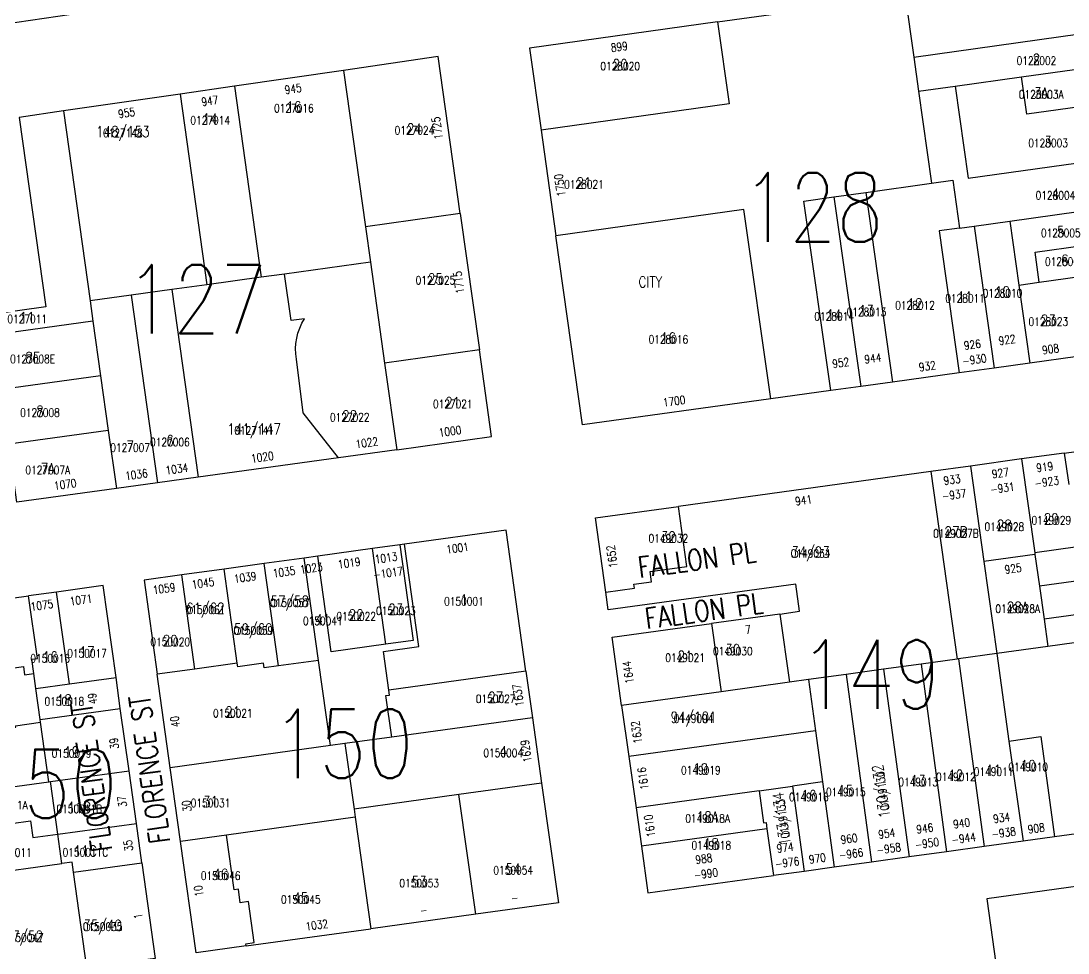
# Model space of a CAD drawing. Header units: feet. Extents: x 6006802 to 6013716, y 2117102 to 2120191.
# Drawn here: x 6008384 to 6009145, y 2118325 to 2119001 of the extents above; entities that cross this region are included whole.
import ezdxf
from ezdxf.enums import TextEntityAlignment as Align

# ---------------------------------------------------------------- set-up
doc = ezdxf.new("R2010")
doc.units = ezdxf.units.FT
doc.header["$LTSCALE"] = 100
doc.header["$MEASUREMENT"] = 0
for name, color, linetype in [('ADDRESS', 1, 'CONTINUOUS'), ('BLKLOT', 2, 'CONTINUOUS'), ('BLOCK_NUMBERS', 3, 'CONTINUOUS'), ('LOT_LINES', 4, 'CONTINUOUS'), ('LOT_NUMBERS', 7, 'CONTINUOUS'), ('ROW', 6, 'CONTINUOUS'), ('ST_NAME_IN_BLK', 7, 'CONTINUOUS'), ('ST_NAME_IN_ST', 6, 'CONTINUOUS')]:
    doc.layers.add(name, color=color, linetype=linetype)
doc.styles.add('ADDTXT', font='ROMANS.shx', dxfattribs={"width": 0.8, "height": 6})
doc.styles.add('BLKLOT', font='ROMANS.shx', dxfattribs={"width": 0.8, "height": 6})
doc.styles.add('BLOCK_NO', font='ROMANS.shx', dxfattribs={"width": 0.8, "height": 50})
doc.styles.add('LOT_NO', font='ROMANS.shx', dxfattribs={"width": 0.8, "height": 8})
doc.styles.add('SI', font='ROMANS.shx', dxfattribs={"width": 0.8, "height": 15})

msp = doc.modelspace()

# ---------------------------------------------------------------- linework, layer by layer
at = {"layer": 'LOT_LINES'}
for points in [[(6009026.23, 2119019.71), (6009032.52, 2118975.15)], [(6008890.05, 2119000.71), (6008898.44, 2118941.3), (6008761.88, 2118922.25)], [(6009032.52, 2118975.15), (6009168.71, 2118994.15)], [(6009032.52, 2118975.15), (6009036.02, 2118950.4)], [(6009110.79, 2118960.83), (6009172.2, 2118969.4)], [(6008618.45, 2118965.55), (6008634.35, 2118852.07)], [(6009062.76, 2118954.13), (6009110.79, 2118960.83)], [(6009176.02, 2118942.3), (6009114.62, 2118933.73), (6009110.79, 2118960.83)], [(6008539.27, 2118954.08), (6008558.71, 2118815.38)], [(6009036.02, 2118950.4), (6009062.76, 2118954.13)], [(6009062.76, 2118954.13), (6009072.19, 2118887.29), (6009181.63, 2118902.56)], [(6008499.68, 2118948.35), (6008519.09, 2118809.91)], [(6009036.02, 2118950.4), (6009045.45, 2118883.56)], [(6008415.07, 2118936.09), (6008434.39, 2118798.21)], [(6008382.9, 2118931.43), (6008402.19, 2118793.77), (6008362.6, 2118788.3)], [(6008997.77, 2118876.91), (6009045.45, 2118883.56)], [(6009045.45, 2118883.56), (6009060.97, 2118885.73), (6009065.86, 2118851.07)], [(6008974.64, 2118873.68), (6008997.77, 2118876.91)], [(6008997.77, 2118876.91), (6009017.19, 2118739.27)], [(6008972.27, 2118733.06), (6008952.85, 2118870.64), (6008974.64, 2118873.68)], [(6008974.64, 2118873.68), (6008994.06, 2118736.07)], [(6009102.34, 2118856.16), (6009186.52, 2118867.9)], [(6008703.2, 2118861.57), (6008634.35, 2118852.07)], [(6008928.68, 2118727.05), (6008909.27, 2118864.56), (6008772.64, 2118845.5)], [(6008634.35, 2118852.07), (6008637.96, 2118826.32)], [(6009065.86, 2118851.07), (6009076.34, 2118852.53)], [(6009076.34, 2118852.53), (6009102.34, 2118856.16)], [(6009076.34, 2118852.53), (6009090.89, 2118749.44)], [(6009102.34, 2118856.16), (6009108.91, 2118809.62)], [(6009065.86, 2118851.07), (6009051, 2118849), (6009065.55, 2118745.94)], [(6009123.76, 2118811.69), (6009120.69, 2118833.48), (6009190.02, 2118843.15)], [(6008637.96, 2118826.32), (6008575.55, 2118817.7)], [(6008637.96, 2118826.32), (6008648.23, 2118753.03)], [(6008558.71, 2118815.38), (6008519.09, 2118809.91)], [(6008575.55, 2118817.7), (6008558.71, 2118815.38)], [(6009123.76, 2118811.69), (6009193.09, 2118821.36)], [(6008493.83, 2118806.42), (6008464.27, 2118802.34)], [(6008519.09, 2118809.91), (6008493.83, 2118806.42)], [(6008493.83, 2118806.42), (6008512.91, 2118670.25)], [(6009108.91, 2118809.62), (6009123.76, 2118811.69)], [(6009108.91, 2118809.62), (6009116.9, 2118753.03)], [(6008464.27, 2118802.34), (6008434.39, 2118798.21)], [(6008464.27, 2118802.34), (6008483.36, 2118666.17)], [(6008434.39, 2118798.21), (6008436.47, 2118783.36)], [(6008436.47, 2118783.36), (6008364.63, 2118773.44)], [(6008436.47, 2118783.36), (6008442.02, 2118743.74)], [(6008717.08, 2118762.54), (6008648.23, 2118753.03)], [(6008648.23, 2118753.03), (6008657.04, 2118690.15)], [(6008442.02, 2118743.74), (6008370.05, 2118733.81)], [(6008442.02, 2118743.74), (6008447.57, 2118704.13)], [(6008447.57, 2118704.13), (6008375.47, 2118694.18)], [(6008447.57, 2118704.13), (6008453.47, 2118662.04)], [(6009141.92, 2118687.69), (6009145.1, 2118664.94)], [(6009073.76, 2118678.28), (6009083.48, 2118608.96)], [(6009110.91, 2118683.41), (6009120.46, 2118615.27)], [(6009045.03, 2118674.31), (6009064.12, 2118538.14)], [(6008808.91, 2118586.7), (6008829.71, 2118589.57), (6008829.3, 2118592.54), (6008842.17, 2118594.32), (6008841.13, 2118601.74), (6008867.88, 2118605.44), (6008861.77, 2118649.01)], [(6008649.14, 2118548.99), (6008639.49, 2118618.32)], [(6008651.28, 2118515.53), (6008647.35, 2118543.75), (6008673.1, 2118547.34), (6008662.77, 2118621.54)], [(6008659.3, 2118621.06), (6008668.96, 2118551.73), (6008649.14, 2118548.99)], [(6009151.46, 2118619.55), (6009120.46, 2118615.27)], [(6008600.3, 2118537.2), (6008589.96, 2118611.48)], [(6008649.14, 2118548.99), (6008609.52, 2118543.52), (6008599.86, 2118612.85)], [(6009120.62, 2118614.09), (6009083.48, 2118608.96)], [(6009083.48, 2118608.96), (6009092.84, 2118542.11)], [(6009120.46, 2118615.27), (6009120.62, 2118614.09)], [(6009120.62, 2118614.09), (6009123.85, 2118591.07)], [(6008541.23, 2118535.1), (6008531.71, 2118603.44)], [(6008571.18, 2118533.18), (6008560.83, 2118607.46)], [(6009222.68, 2118604.72), (6009123.85, 2118591.07)], [(6008510.42, 2118530.85), (6008500.9, 2118599.19)], [(6008419.32, 2118520.18), (6008410.05, 2118586.77)], [(6009123.85, 2118591.07), (6009127.22, 2118567.01)], [(6008393.49, 2118527.65), (6008392.05, 2118538.05), (6008396.06, 2118538.6), (6008389.74, 2118583.96)], [(6009225.95, 2118580.64), (6009127.22, 2118567.01)], [(6008935.33, 2118570.84), (6008942.27, 2118521.32)], [(6008885.8, 2118564), (6008892.74, 2118514.48)], [(6009127.22, 2118567.01), (6009129.99, 2118547.24)], [(6009189.01, 2118555.39), (6009129.99, 2118547.24)], [(6009092.84, 2118542.11), (6009065.18, 2118538.29)], [(6009129.99, 2118547.24), (6009092.84, 2118542.11)], [(6009092.84, 2118542.11), (6009101.74, 2118478.65)], [(6008334.16, 2118525.51), (6008385.98, 2118532.67), (6008386.81, 2118526.72), (6008393.49, 2118527.65)], [(6008541.23, 2118535.1), (6008510.42, 2118530.85)], [(6008571.18, 2118533.18), (6008560.68, 2118531.73), (6008560.2, 2118535.2), (6008541.57, 2118532.63), (6008541.23, 2118535.1)], [(6008600.3, 2118537.2), (6008571.18, 2118533.18)], [(6008608.93, 2118475.3), (6008600.3, 2118537.2)], [(6009037.94, 2118534.53), (6009010.7, 2118530.77)], [(6009064.12, 2118538.14), (6009037.94, 2118534.53)], [(6009037.94, 2118534.53), (6009056.42, 2118398.23)], [(6009065.18, 2118538.29), (6009064.12, 2118538.14)], [(6009065.18, 2118538.29), (6009083.66, 2118401.97)], [(6008395, 2118516.84), (6008393.49, 2118527.65)], [(6008510.42, 2118530.85), (6008483.18, 2118527.09)], [(6008750.92, 2118529.41), (6008651.28, 2118515.53)], [(6008983.45, 2118527.01), (6008956.21, 2118523.25)], [(6009010.7, 2118530.77), (6008983.45, 2118527.01)], [(6008983.45, 2118527.01), (6009001.93, 2118390.73)], [(6009010.7, 2118530.77), (6009029.17, 2118394.48)], [(6008395, 2118516.84), (6008419.32, 2118520.18)], [(6008419.32, 2118520.18), (6008453.2, 2118524.84)], [(6008942.27, 2118521.32), (6008892.74, 2118514.48)], [(6008956.21, 2118523.25), (6008942.27, 2118521.32)], [(6008956.21, 2118523.25), (6008961.25, 2118486.08)], [(6008398.13, 2118494.36), (6008395, 2118516.84)], [(6008653.41, 2118481.44), (6008649.19, 2118511.7), (6008651.76, 2118512.06), (6008651.28, 2118515.53)], [(6008892.74, 2118514.48), (6008820.43, 2118504.5)], [(6008398.13, 2118494.36), (6008456.33, 2118502.36)], [(6008755.66, 2118495.56), (6008653.41, 2118481.44)], [(6008340.05, 2118483.24), (6008380.38, 2118488.78), (6008380.24, 2118489.77), (6008398.42, 2118492.28)], [(6008398.42, 2118492.28), (6008398.13, 2118494.36)], [(6008404.45, 2118448.99), (6008398.42, 2118492.28)], [(6008653.41, 2118481.44), (6008619.45, 2118476.75)], [(6008961.25, 2118486.08), (6008825.62, 2118467.42)], [(6008961.25, 2118486.08), (6008966.29, 2118448.92)], [(6009101.74, 2118478.65), (6009124.81, 2118481.83), (6009134.68, 2118408.99)], [(6008608.93, 2118475.3), (6008492.63, 2118459.24)], [(6008619.45, 2118476.75), (6008608.93, 2118475.3)], [(6008619.45, 2118476.75), (6008626.12, 2118429.22)], [(6009101.74, 2118478.65), (6009111.94, 2118405.86)], [(6008405.69, 2118449.16), (6008462.65, 2118457)], [(6008345.94, 2118440.95), (6008404.45, 2118448.99)], [(6008404.45, 2118448.99), (6008405.69, 2118449.16)], [(6008411, 2118411.03), (6008405.69, 2118449.16)], [(6008966.29, 2118448.92), (6008944.5, 2118445.92)], [(6008966.29, 2118448.92), (6008974.69, 2118386.99)], [(6008762.32, 2118448.02), (6008702.29, 2118439.73)], [(6008920.25, 2118442.38), (6008830.86, 2118430.09)], [(6008920.25, 2118442.38), (6008920.22, 2118442.58), (6008944.5, 2118445.92)], [(6008920.25, 2118442.38), (6008923.38, 2118419.3), (6008925.35, 2118419.57), (6008925.99, 2118414.91)], [(6008944.5, 2118445.92), (6008952.89, 2118383.99)], [(6008702.29, 2118439.73), (6008626.12, 2118429.22)], [(6008714.47, 2118352.84), (6008702.29, 2118439.73)], [(6008626.12, 2118429.22), (6008626.95, 2118423.27)], [(6008349.57, 2118414.9), (6008390.99, 2118420.59), (6008392.67, 2118408.51), (6008411, 2118411.03)], [(6008411, 2118411.03), (6008467.96, 2118418.87)], [(6008626.95, 2118423.27), (6008533.56, 2118410.38)], [(6008626.95, 2118423.27), (6008638.29, 2118342.36)], [(6008413.97, 2118389.74), (6008411, 2118411.03)], [(6008925.99, 2118414.91), (6008834.74, 2118402.36)], [(6008925.99, 2118414.91), (6008930.6, 2118380.92)], [(6008533.56, 2118410.38), (6008500.08, 2118405.76)], [(6008547.8, 2118329.91), (6008547.58, 2118331.5), (6008553.52, 2118332.32), (6008549.39, 2118362.03), (6008543.44, 2118361.21), (6008542.08, 2118371.02), (6008539.1, 2118370.61), (6008533.56, 2118410.38)], [(6008354.22, 2118381.52), (6008413.97, 2118389.74)], [(6008422.43, 2118383.33), (6008421.4, 2118390.76), (6008413.97, 2118389.74)], [(6008422.43, 2118383.33), (6008471.97, 2118390.14)], [(6008432.09, 2118314), (6008422.43, 2118383.33)]]:
    msp.add_lwpolyline(points, dxfattribs=at)
msp.add_lwpolyline([(6008614.84, 2118684.32), (6008589.02, 2118716.97), (6008584.34, 2118755.83, -0.193771), (6008590.18, 2118785.26), (6008580.29, 2118783.89), (6008575.55, 2118817.7)], format="xyb", dxfattribs=at)
at = {"layer": 'ROW'}
for points in [[(6008890.05, 2119000.71), (6009026.23, 2119019.71)], [(6008420.75, 2119006.13), (6008371.26, 2118998.96)], [(6008890.05, 2119000.71), (6008753.56, 2118981.67), (6008761.88, 2118922.25)], [(6008703.2, 2118861.57), (6008687.23, 2118975.52), (6008618.45, 2118965.55)], [(6008618.45, 2118965.55), (6008539.27, 2118954.08)], [(6008539.27, 2118954.08), (6008499.68, 2118948.35)], [(6008499.68, 2118948.35), (6008415.07, 2118936.09)], [(6008415.07, 2118936.09), (6008382.9, 2118931.43)], [(6008761.88, 2118922.25), (6008772.64, 2118845.5)], [(6008703.2, 2118861.57), (6008717.08, 2118762.54)], [(6008928.68, 2118727.05), (6008791.89, 2118708.16), (6008772.64, 2118845.5)], [(6008657.04, 2118690.15), (6008725.89, 2118699.65), (6008717.08, 2118762.54)], [(6009151.57, 2118757.82), (6009116.9, 2118753.03)], [(6009065.55, 2118745.94), (6009017.19, 2118739.27)], [(6009090.89, 2118749.44), (6009065.55, 2118745.94)], [(6009116.9, 2118753.03), (6009090.89, 2118749.44)], [(6009017.19, 2118739.27), (6008994.06, 2118736.07)], [(6008972.27, 2118733.06), (6008928.68, 2118727.05)], [(6008994.06, 2118736.07), (6008972.27, 2118733.06)], [(6008453.47, 2118662.04), (6008381.22, 2118652.07), (6008375.47, 2118694.18)], [(6009141.92, 2118687.69), (6009210.16, 2118697.11), (6009213.24, 2118674.35)], [(6008657.04, 2118690.15), (6008614.84, 2118684.32)], [(6009141.92, 2118687.69), (6009110.91, 2118683.41)], [(6008614.84, 2118684.32), (6008512.91, 2118670.25)], [(6009073.76, 2118678.28), (6009045.03, 2118674.31)], [(6009110.91, 2118683.41), (6009073.76, 2118678.28)], [(6008512.91, 2118670.25), (6008483.36, 2118666.17)], [(6009045.03, 2118674.31), (6008861.77, 2118649.01)], [(6008483.36, 2118666.17), (6008453.47, 2118662.04)], [(6008808.91, 2118586.7), (6008801.35, 2118640.67), (6008861.77, 2118649.01)], [(6008750.92, 2118529.41), (6008736.58, 2118631.73), (6008662.77, 2118621.54)], [(6008639.49, 2118618.32), (6008599.86, 2118612.85)], [(6008659.3, 2118621.06), (6008639.49, 2118618.32)], [(6008662.77, 2118621.54), (6008659.3, 2118621.06)], [(6008589.96, 2118611.48), (6008560.83, 2118607.46)], [(6008599.86, 2118612.85), (6008589.96, 2118611.48)], [(6008531.71, 2118603.44), (6008500.9, 2118599.19)], [(6008560.83, 2118607.46), (6008531.71, 2118603.44)], [(6008500.9, 2118599.19), (6008473.66, 2118595.43), (6008483.18, 2118527.09)], [(6008410.05, 2118586.77), (6008389.74, 2118583.96)], [(6008453.2, 2118524.84), (6008443.92, 2118591.44), (6008410.05, 2118586.77)], [(6008935.33, 2118570.84), (6008949.7, 2118572.82), (6008946.92, 2118592.63), (6008810.71, 2118573.82), (6008808.91, 2118586.7)], [(6008334.16, 2118525.51), (6008327.22, 2118575.33), (6008389.74, 2118583.96)], [(6008935.33, 2118570.84), (6008885.8, 2118564)], [(6008820.43, 2118504.5), (6008813.49, 2118554.02), (6008885.8, 2118564)], [(6008492.63, 2118459.24), (6008483.18, 2118527.09)], [(6008750.92, 2118529.41), (6008755.66, 2118495.56)], [(6008456.33, 2118502.36), (6008453.2, 2118524.84)], [(6008462.65, 2118457), (6008456.33, 2118502.36)], [(6008820.43, 2118504.5), (6008825.62, 2118467.42)], [(6008755.66, 2118495.56), (6008762.32, 2118448.02)], [(6008825.62, 2118467.42), (6008830.86, 2118430.09)], [(6008467.96, 2118418.87), (6008462.65, 2118457)], [(6008500.08, 2118405.76), (6008492.63, 2118459.24)], [(6008762.32, 2118448.02), (6008774.51, 2118361.09), (6008714.47, 2118352.84)], [(6008830.86, 2118430.09), (6008834.74, 2118402.36)], [(6008471.97, 2118390.14), (6008467.96, 2118418.87)], [(6009207.5, 2118419.01), (6009134.68, 2118408.99)], [(6008547.8, 2118329.91), (6008511.34, 2118324.9), (6008500.08, 2118405.76)], [(6009111.94, 2118405.86), (6009083.66, 2118401.97)], [(6009134.68, 2118408.99), (6009111.94, 2118405.86)], [(6008834.74, 2118402.36), (6008839.5, 2118368.39), (6008930.6, 2118380.92)], [(6009056.42, 2118398.23), (6009029.17, 2118394.48)], [(6009083.66, 2118401.97), (6009056.42, 2118398.23)], [(6008471.97, 2118390.14), (6008481.62, 2118320.81), (6008432.09, 2118314)], [(6009001.93, 2118390.73), (6008974.69, 2118386.99)], [(6009029.17, 2118394.48), (6009001.93, 2118390.73)], [(6008952.89, 2118383.99), (6008930.6, 2118380.92)], [(6008974.69, 2118386.99), (6008952.89, 2118383.99)], [(6009262.41, 2118320.45), (6009253.13, 2118387.2), (6009085.75, 2118364.17), (6009094.95, 2118298.08)], [(6008714.47, 2118352.84), (6008638.29, 2118342.36)], [(6008547.8, 2118329.91), (6008638.29, 2118342.36)]]:
    msp.add_lwpolyline(points, dxfattribs=at)

# ---------------------------------------------------------------- texts
at = {"layer": 'ADDRESS', "style": 'ADDTXT', "width": 0.8}
for s, rotation, p in [('899', 7.94232, (6008819.12, 2118979.71)), ('945', 8.24353, (6008582.27, 2118949.2)), ('947', 8.24353, (6008521.8, 2118940.44)), ('955', 8.24353, (6008461.33, 2118931.68)), ('1725', 97.97757, (6008689.39, 2118924.05)), ('1750', 97.97757, (6008778.55, 2118882.6)), ('1715', 97.97757, (6008705.09, 2118812.02)), ('926', 7.8608, (6009075.53, 2118763.47)), ('922', 7.8608, (6009100.77, 2118766.96)), ('908', 7.8608, (6009132.36, 2118760.21)), ('952', 7.8608, (6008979.96, 2118750.28)), ('944', 7.8608, (6009003.27, 2118753.5)), ('932', 7.8608, (6009042.83, 2118747.85)), ('-930', 7.8608, (6009077.03, 2118752.57)), ('1700', 7.8608, (6008858.96, 2118722.47)), ('1000', 7.8608, (6008696.14, 2118700.59)), ('1022', 7.8608, (6008635.74, 2118692.25)), ('1020', 7.8608, (6008559.87, 2118681.78)), ('1034', 7.8608, (6008497.77, 2118673.21)), ('919', 7.8608, (6009128.1, 2118674.68)), ('1036', 7.8608, (6008468.42, 2118669.15)), ('933', 7.8608, (6009060.77, 2118665.38)), ('927', 7.8608, (6009095.89, 2118670.23)), ('-923', 7.8608, (6009129.61, 2118663.78)), ('1070', 7.8608, (6008416.71, 2118662.01)), ('-931', 7.8608, (6009097.39, 2118659.33)), ('941', 7.8608, (6008952.98, 2118650.5)), ('-937', 7.8608, (6009062.28, 2118654.49)), ('1001', 7.8608, (6008701.64, 2118615.8)), ('1652', 97.97757, (6008816.33, 2118613.02)), ('1019', 7.8608, (6008622.97, 2118604.94)), ('1013', 7.8608, (6008649.73, 2118608.63)), ('1039', 7.8608, (6008547.39, 2118594.5)), ('1035', 7.8608, (6008575.65, 2118598.4)), ('1023', 7.8608, (6008595.45, 2118601.14)), ('-1017', 7.8608, (6008651.23, 2118597.73)), ('925', 7.72102, (6009105.14, 2118600.84)), ('1045', 7.8608, (6008516.78, 2118590.28)), ('1059', 7.8608, (6008488.52, 2118586.37)), ('1075', 7.8608, (6008399.76, 2118574.24)), ('1071', 7.8608, (6008428.13, 2118578.16)), ('7', 7.8608, (6008912.59, 2118556.59)), ('1644', 97.97757, (6008828.11, 2118528.95)), ('1637', 97.97757, (6008748.27, 2118512.31)), ('49', 97.9305, (6008439.13, 2118509.88)), ('40', 97.9305, (6008499.02, 2118493.09)), ('1632', 97.97757, (6008834.21, 2118485.41)), ('39', 97.9305, (6008454.78, 2118477.27)), ('1629', 97.97757, (6008753.95, 2118471.77)), ('1616', 97.97757, (6008838.92, 2118451.83)), ('37', 97.9305, (6008460.65, 2118435.13)), ('30', 97.9305, (6008507.55, 2118431.9)), ('934', 7.83175, (6009096.79, 2118419.93)), ('1610', 97.97757, (6008843.73, 2118417.49)), ('946', 7.83175, (6009041.01, 2118412.26)), ('940', 7.83175, (6009067.77, 2118415.94)), ('908', 7.83175, (6009121.94, 2118412.29)), ('960', 7.83175, (6008985.99, 2118404.69)), ('954', 7.83175, (6009013.37, 2118408.46)), ('-944', 7.83175, (6009069.27, 2118405.04)), ('-938', 7.83175, (6009098.28, 2118409.03)), ('35', 97.9305, (6008465.11, 2118403.14)), ('974', 7.83175, (6008939.57, 2118398.31)), ('-958', 7.83175, (6009014.87, 2118397.56)), ('-950', 7.83175, (6009042.51, 2118401.36)), ('988', 7.83175, (6008880.54, 2118390.19)), ('970', 7.83175, (6008962.97, 2118390.42)), ('-966', 7.83175, (6008987.49, 2118393.79)), ('-976', 7.83175, (6008941.07, 2118387.41)), ('-990', 7.83175, (6008882.04, 2118379.29)), ('10', 97.9305, (6008516.14, 2118370.17)), ('-', 7.83109, (6008743.12, 2118361.83)), ('1', 97.9305, (6008472.24, 2118351.9)), ('-', 7.83109, (6008677.01, 2118352.73)), ('1032', 7.83109, (6008599.41, 2118342.06))]:
    msp.add_text(s, height=6, rotation=rotation, dxfattribs=at).set_placement(p, align=Align.CENTER)
at = {"layer": 'BLKLOT', "style": 'BLKLOT', "width": 0.8}
for s, p in [('0128002', (6009121.68, 2118969.56)), ('0128020', (6008819.37, 2118965.61)), ('0128003A', (6009125.14, 2118945.07)), ('0127016', (6008582.37, 2118935.07)), ('0127014', (6008521.6, 2118926.26)), ('0127148', (6008458.18, 2118917.07)), ('0127024', (6008669.91, 2118918.99)), ('0128003', (6009130.11, 2118909.81)), ('0128021', (6008793.07, 2118879.84)), ('0128004', (6009135.48, 2118871.76)), ('0128005', (6009139.33, 2118844.49)), ('0128006', (6009142.27, 2118823.69)), ('0127025', (6008685.16, 2118810.18)), ('0128010', (6009096.99, 2118800.76)), ('0128011', (6009069.82, 2118797.01)), ('0128013', (6008998.2, 2118787.12)), ('0128012', (6009033.5, 2118791.99)), ('0127011', (6008388.69, 2118782.07)), ('0128014', (6008974.71, 2118783.87)), ('0128023', (6009130.31, 2118780.12)), ('0128016', (6008854.36, 2118767.26)), ('0127008E', (6008392.66, 2118753.02)), ('0127021', (6008697.74, 2118720.36)), ('0127008', (6008397.98, 2118714.05)), ('0127022', (6008622.92, 2118710.67)), ('0127141', (6008553.55, 2118701.1)), ('0127007', (6008463.43, 2118688.65)), ('0127006', (6008492.38, 2118692.65)), ('0127007A', (6008403.67, 2118672.42)), ('0149029', (6009132.49, 2118635.91)), ('0149027B', (6009063.23, 2118626.35)), ('0149028', (6009098.37, 2118631.2)), ('0149032', (6008854.35, 2118622.75)), ('0149034', (6008957.68, 2118611.78)), ('0150057', (6008579.41, 2118575.97)), ('0150001', (6008705.91, 2118577.02)), ('0150061', (6008518.11, 2118570.94)), ('0150022', (6008627.65, 2118566.21)), ('0150023', (6008656.4, 2118570.18)), ('0149028A', (6009108.08, 2118571.66)), ('0150041', (6008603.34, 2118562.86)), ('0150059', (6008552.95, 2118555.9)), ('0150020', (6008492.61, 2118547.57)), ('0150016', (6008405.37, 2118535.65)), ('0150017', (6008432.14, 2118539.34)), ('0149021', (6008866.49, 2118536.1)), ('0149030', (6008901.14, 2118540.88)), ('0150018', (6008415.66, 2118504.39)), ('0150027', (6008728.92, 2118506.27)), ('0150021', (6008538.02, 2118495.83)), ('0149094', (6008872.68, 2118491.93)), ('0150019', (6008420.93, 2118466.61)), ('0150004', (6008734.42, 2118467.02)), ('0149019', (6008877.93, 2118454.42)), ('0149011', (6009090.56, 2118453.39)), ('0149010', (6009115.76, 2118456.86)), ('0149013', (6009035.83, 2118445.87)), ('0149012', (6009063.19, 2118449.63)), ('0149015', (6008983.16, 2118438.62)), ('0150011A', (6008372.83, 2118429.1)), ('0150031', (6008521.86, 2118430.6)), ('0149016', (6008956.39, 2118434.94)), ('0150011B', (6008426.53, 2118426.39)), ('0149018A', (6008882.84, 2118419.41)), ('0149018', (6008885.57, 2118399.96)), ('0150011', (6008377.63, 2118394.68)), ('0150011C', (6008430.93, 2118394.81)), ('0150046', (6008529.21, 2118377.85)), ('0150054', (6008741.62, 2118381.81)), ('0150053', (6008673.45, 2118372.43)), ('0150045', (6008587.36, 2118360.59)), ('0150035', (6008443.5, 2118340.8)), ('0150047', (6008386.23, 2118332.93))]:
    msp.add_text(s, height=6, dxfattribs=at).set_placement(p, align=Align.CENTER)
for s, rotation, p in [('0149130', 97.8608, (6009012.78, 2118442.7)), ('0149133', 97.83175, (6008940.49, 2118422.66))]:
    msp.add_text(s, height=6, rotation=rotation, dxfattribs=at).set_placement(p, align=Align.CENTER)
at = {"layer": 'BLOCK_NUMBERS', "style": 'BLOCK_NO', "width": 0.8}
for s, p in [('128', (6008959.2, 2118841.18)), ('127', (6008511.67, 2118774.45)), ('149', (6009001.21, 2118502)), ('150', (6008617.92, 2118451.71)), ('150', (6008402.98, 2118422.55))]:
    msp.add_text(s, height=50, dxfattribs=at).set_placement(p, align=Align.CENTER)
at = {"layer": 'LOT_NUMBERS', "style": 'LOT_NO', "width": 0.8}
for s, p in [('2', (6009121.68, 2118969.56)), ('20', (6008819.37, 2118965.61)), ('3A', (6009125.14, 2118945.07)), ('16', (6008582.37, 2118935.07)), ('14', (6008521.6, 2118926.26)), ('148/153', (6008458.18, 2118917.07)), ('24', (6008669.91, 2118918.99)), ('3', (6009130.11, 2118909.81)), ('21', (6008793.07, 2118879.84)), ('4', (6009135.48, 2118871.76)), ('5', (6009139.33, 2118844.49)), ('6', (6009142.27, 2118823.69)), ('25', (6008685.16, 2118810.18)), ('CITY  ', (6008845.71, 2118807.94)), ('10', (6009096.99, 2118800.76)), ('12', (6009033.5, 2118791.99)), ('11', (6009069.82, 2118797.01)), ('14', (6008974.71, 2118783.87)), ('13', (6008998.2, 2118787.12)), ('11', (6008388.69, 2118782.07)), ('23', (6009130.31, 2118780.12)), ('16', (6008854.36, 2118767.26)), ('8E', (6008392.66, 2118753.02)), ('21', (6008697.74, 2118720.36)), ('8', (6008397.98, 2118714.05)), ('22', (6008622.92, 2118710.67)), ('141/147', (6008553.55, 2118701.1)), ('6', (6008492.38, 2118692.65)), ('7', (6008463.43, 2118688.65)), ('7A', (6008403.67, 2118672.42)), ('28', (6009098.37, 2118631.2)), ('29', (6009132.49, 2118635.91)), ('27B', (6009063.23, 2118626.35)), ('32', (6008854.35, 2118622.75)), ('34/93', (6008957.68, 2118611.78)), ('61/62', (6008518.11, 2118570.94)), ('57/58', (6008579.41, 2118575.97)), ('23', (6008656.4, 2118570.18)), ('1', (6008705.91, 2118577.02)), ('28A', (6009108.08, 2118571.66)), ('41', (6008603.34, 2118562.86)), ('22', (6008627.65, 2118566.21)), ('59/60', (6008552.95, 2118555.9)), ('20', (6008492.61, 2118547.57)), ('30', (6008901.14, 2118540.88)), ('16', (6008405.37, 2118535.65)), ('17', (6008432.14, 2118539.34)), ('21', (6008866.49, 2118536.1)), ('18', (6008415.66, 2118504.39)), ('27', (6008728.92, 2118506.27)), ('21', (6008538.02, 2118495.83)), ('94/101', (6008872.68, 2118491.93)), ('19', (6008420.93, 2118466.61)), ('4', (6008734.42, 2118467.02)), ('10', (6009115.76, 2118456.86)), ('19', (6008877.93, 2118454.42)), ('12', (6009063.19, 2118449.63)), ('11', (6009090.56, 2118453.39)), ('13', (6009035.83, 2118445.87)), ('16', (6008956.39, 2118434.94)), ('15', (6008983.16, 2118438.62)), ('11B', (6008426.53, 2118426.39)), ('31', (6008521.86, 2118430.6)), ('18A', (6008882.84, 2118419.41)), ('18', (6008885.57, 2118399.96)), ('11C', (6008430.93, 2118394.81)), ('54', (6008741.62, 2118381.81)), ('46', (6008529.21, 2118377.85)), ('53', (6008673.45, 2118372.43)), ('45', (6008587.36, 2118360.59)), ('35/40', (6008443.5, 2118340.8)), ('47/52', (6008386.23, 2118332.93))]:
    msp.add_text(s, height=8, dxfattribs=at).set_placement(p, align=Align.CENTER)
for s, rotation, p in [('130/132', 97.8608, (6009012.78, 2118442.7)), ('133/134', 97.83175, (6008940.49, 2118422.66))]:
    msp.add_text(s, height=8, rotation=rotation, dxfattribs=at).set_placement(p, align=Align.CENTER)
at = {"layer": 'ST_NAME_IN_BLK', "style": 'SI', "width": 0.8}
for s, rotation, p in [('FALLON PL', 7.8608, (6008876.12, 2118603.04)), ('FLORENCE ST', 97.9305, (6008442.98, 2118453.27))]:
    msp.add_text(s, height=15, rotation=rotation, dxfattribs=at).set_placement(p, align=Align.CENTER)
at = {"layer": 'ST_NAME_IN_ST', "style": 'SI', "width": 0.8}
for s, rotation, p in [('FALLON PL', 7.8608, (6008881.25, 2118565.89)), ('FLORENCE ST', 97.9305, (6008485.07, 2118459.13))]:
    msp.add_text(s, height=15, rotation=rotation, dxfattribs=at).set_placement(p, align=Align.CENTER)

doc.saveas('drawing.dxf')
